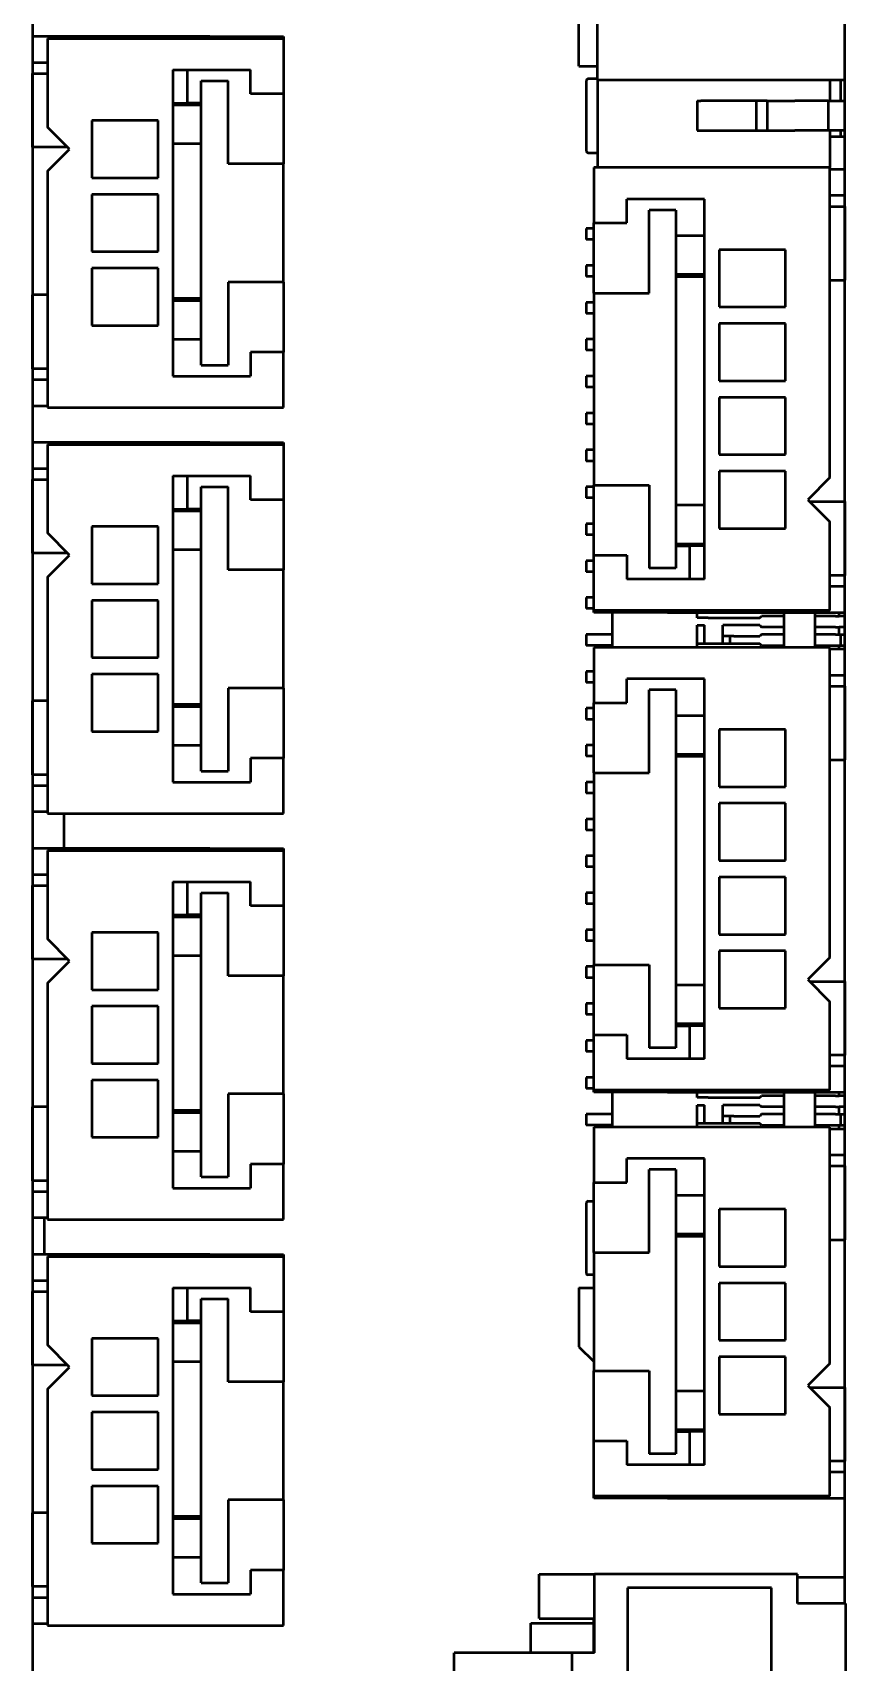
# Model space of a CAD drawing. Header units: millimetres. Extents: x 3118 to 4801, y 919 to 1849.
# Drawn here: x 3383.66 to 3405.68, y 1583.07 to 1627.24 of the extents above; entities that cross this region are included whole.
import ezdxf

# ---------------------------------------------------------------- set-up
doc = ezdxf.new("R2010")
doc.units = ezdxf.units.MM
doc.header["$LTSCALE"] = 1.8
doc.layers.add('외형선(ISO)', color=7, linetype='Continuous', lineweight=50)

msp = doc.modelspace()

# ---------------------------------------------------------------- linework, layer by layer
at = {"layer": '외형선(ISO)'}
for p, q in [((3383.66, 1640.527), (3383.66, 1550.527)), ((3405.66, 1584.667), (3405.66, 1640.527)), ((3398.96, 1625.957), (3398.96, 1630.527)), ((3398.46, 1626.327), (3398.46, 1628.477)), ((3385.46, 1627.127), (3383.66, 1627.127)), ((3384.06, 1627.077), (3384.06, 1624.677)), ((3384.06, 1627.077), (3390.46, 1627.077)), ((3388.46, 1627.127), (3385.46, 1627.127)), ((3385.46, 1627.077), (3385.46, 1627.127)), ((3388.46, 1627.127), (3390.46, 1627.127)), ((3388.46, 1627.077), (3388.46, 1627.127)), ((3390.46, 1627.127), (3390.46, 1627.077)), ((3390.46, 1627.077), (3390.46, 1625.577)), ((3383.66, 1626.427), (3384.06, 1626.427)), ((3383.66, 1624.127), (3383.66, 1626.127)), ((3383.66, 1626.127), (3384.06, 1626.127)), ((3387.46, 1626.227), (3387.46, 1617.927)), ((3387.46, 1626.227), (3389.56, 1626.227)), ((3387.86, 1625.327), (3387.86, 1626.227)), ((3389.56, 1625.577), (3389.56, 1626.227)), ((3398.46, 1626.327), (3398.96, 1626.327)), ((3388.23, 1618.227), (3388.23, 1625.927)), ((3388.23, 1625.927), (3388.96, 1625.927)), ((3388.96, 1623.677), (3388.96, 1625.927)), ((3398.66, 1625.932), (3398.66, 1624.032)), ((3398.96, 1625.982), (3398.71, 1625.982)), ((3398.96, 1625.957), (3398.96, 1623.577)), ((3398.96, 1625.957), (3405.66, 1625.957)), ((3405.26, 1625.957), (3405.26, 1625.387)), ((3405.56, 1625.387), (3405.56, 1625.932)), ((3387.46, 1625.327), (3387.86, 1625.327)), ((3387.46, 1625.277), (3388.23, 1625.277)), ((3388.23, 1625.327), (3387.86, 1625.327)), ((3390.46, 1625.577), (3389.56, 1625.577)), ((3390.46, 1625.577), (3390.46, 1623.677)), ((3401.66, 1625.387), (3401.76, 1625.387)), ((3401.66, 1625.387), (3401.66, 1624.587)), ((3403.26, 1625.387), (3401.76, 1625.387)), ((3403.56, 1625.387), (3403.26, 1625.387)), ((3403.26, 1625.387), (3403.26, 1624.587)), ((3403.56, 1625.387), (3404.31, 1625.387)), ((3403.56, 1625.387), (3403.56, 1624.587)), ((3405.21, 1625.387), (3404.31, 1625.387)), ((3405.21, 1625.387), (3405.66, 1625.387)), ((3405.21, 1625.387), (3405.21, 1624.587)), ((3385.26, 1624.852), (3385.26, 1623.302)), ((3387.06, 1624.852), (3385.26, 1624.852)), ((3387.06, 1623.302), (3387.06, 1624.852)), ((3384.66, 1624.077), (3384.06, 1624.677)), ((3401.66, 1624.587), (3401.76, 1624.587)), ((3401.76, 1624.587), (3403.26, 1624.587)), ((3403.26, 1624.587), (3403.56, 1624.587)), ((3403.56, 1624.587), (3404.31, 1624.587)), ((3405.21, 1624.587), (3404.31, 1624.587)), ((3405.66, 1624.587), (3405.21, 1624.587)), ((3405.26, 1624.587), (3405.26, 1623.577)), ((3405.26, 1624.417), (3405.66, 1624.417)), ((3405.56, 1624.417), (3405.56, 1624.587)), ((3384.61, 1624.127), (3383.66, 1624.127)), ((3384.06, 1623.477), (3384.66, 1624.077)), ((3387.46, 1624.227), (3388.23, 1624.227)), ((3398.71, 1623.982), (3398.96, 1623.982)), ((3384.06, 1623.477), (3384.06, 1617.077)), ((3390.46, 1623.677), (3388.96, 1623.677)), ((3390.46, 1620.477), (3390.46, 1623.677)), ((3405.26, 1623.577), (3398.86, 1623.577)), ((3398.86, 1623.577), (3398.86, 1622.077)), ((3405.26, 1615.177), (3405.26, 1623.577)), ((3405.66, 1623.527), (3405.26, 1623.527)), ((3385.26, 1623.302), (3387.06, 1623.302)), ((3385.26, 1622.852), (3385.26, 1621.302)), ((3387.06, 1622.852), (3385.26, 1622.852)), ((3387.06, 1621.302), (3387.06, 1622.852)), ((3401.86, 1622.727), (3399.76, 1622.727)), ((3399.76, 1622.077), (3399.76, 1622.727)), ((3401.86, 1612.427), (3401.86, 1622.727)), ((3405.26, 1622.827), (3405.66, 1622.827)), ((3405.26, 1622.527), (3405.66, 1622.527)), ((3405.66, 1622.527), (3405.66, 1620.527)), ((3398.86, 1620.177), (3398.86, 1622.077)), ((3398.86, 1622.077), (3399.76, 1622.077)), ((3400.36, 1620.177), (3400.36, 1622.427)), ((3401.09, 1622.427), (3400.36, 1622.427)), ((3401.09, 1622.427), (3401.09, 1612.727)), ((3398.86, 1621.927), (3398.66, 1621.927)), ((3398.66, 1621.927), (3398.66, 1621.627)), ((3398.86, 1621.627), (3398.66, 1621.627)), ((3401.86, 1621.727), (3401.09, 1621.727)), ((3385.26, 1621.302), (3387.06, 1621.302)), ((3404.06, 1621.352), (3402.26, 1621.352)), ((3402.26, 1621.352), (3402.26, 1619.802)), ((3404.06, 1619.802), (3404.06, 1621.352)), ((3385.26, 1620.852), (3385.26, 1619.302)), ((3387.06, 1620.852), (3385.26, 1620.852)), ((3387.06, 1619.302), (3387.06, 1620.852)), ((3398.86, 1620.927), (3398.66, 1620.927)), ((3398.66, 1620.927), (3398.66, 1620.627)), ((3388.96, 1620.477), (3388.96, 1618.227)), ((3390.46, 1620.477), (3388.96, 1620.477)), ((3390.46, 1620.477), (3390.46, 1618.577)), ((3398.86, 1620.627), (3398.66, 1620.627)), ((3401.86, 1620.677), (3401.09, 1620.677)), ((3401.09, 1620.627), (3401.86, 1620.627)), ((3405.26, 1620.527), (3405.66, 1620.527)), ((3383.66, 1618.127), (3383.66, 1620.127)), ((3384.06, 1620.127), (3383.66, 1620.127)), ((3388.23, 1620.027), (3387.46, 1620.027)), ((3387.46, 1619.977), (3388.23, 1619.977)), ((3398.86, 1619.927), (3398.66, 1619.927)), ((3398.66, 1619.927), (3398.66, 1619.627)), ((3398.86, 1620.177), (3400.36, 1620.177)), ((3398.86, 1620.177), (3398.86, 1614.977)), ((3398.86, 1619.627), (3398.66, 1619.627)), ((3402.26, 1619.802), (3404.06, 1619.802)), ((3385.26, 1619.302), (3387.06, 1619.302)), ((3404.06, 1619.352), (3402.26, 1619.352)), ((3402.26, 1619.352), (3402.26, 1617.802)), ((3404.06, 1617.802), (3404.06, 1619.352)), ((3387.46, 1618.927), (3388.23, 1618.927)), ((3390.46, 1618.577), (3389.56, 1618.577)), ((3389.56, 1618.577), (3389.56, 1617.927)), ((3390.46, 1617.077), (3390.46, 1618.577)), ((3398.86, 1618.927), (3398.66, 1618.927)), ((3398.66, 1618.927), (3398.66, 1618.627)), ((3398.86, 1618.627), (3398.66, 1618.627)), ((3384.06, 1618.127), (3383.66, 1618.127)), ((3388.23, 1618.227), (3388.96, 1618.227)), ((3384.06, 1617.827), (3383.66, 1617.827)), ((3387.46, 1617.927), (3389.56, 1617.927)), ((3398.86, 1617.927), (3398.66, 1617.927)), ((3398.66, 1617.927), (3398.66, 1617.627)), ((3402.26, 1617.802), (3404.06, 1617.802)), ((3398.86, 1617.627), (3398.66, 1617.627)), ((3402.26, 1617.352), (3402.26, 1615.802)), ((3404.06, 1617.352), (3402.26, 1617.352)), ((3404.06, 1615.802), (3404.06, 1617.352)), ((3383.66, 1617.127), (3384.06, 1617.127)), ((3384.06, 1617.077), (3390.46, 1617.077)), ((3398.86, 1616.927), (3398.66, 1616.927)), ((3398.66, 1616.927), (3398.66, 1616.627)), ((3398.86, 1616.627), (3398.66, 1616.627)), ((3385.46, 1616.127), (3383.66, 1616.127)), ((3384.06, 1616.077), (3384.06, 1613.677)), ((3384.06, 1616.077), (3390.46, 1616.077)), ((3388.46, 1616.127), (3385.46, 1616.127)), ((3385.46, 1616.077), (3385.46, 1616.127)), ((3388.46, 1616.127), (3390.46, 1616.127)), ((3388.46, 1616.077), (3388.46, 1616.127)), ((3390.46, 1616.127), (3390.46, 1616.077)), ((3390.46, 1616.077), (3390.46, 1614.577)), ((3398.86, 1615.927), (3398.66, 1615.927)), ((3398.66, 1615.927), (3398.66, 1615.627)), ((3398.86, 1615.627), (3398.66, 1615.627)), ((3402.26, 1615.802), (3404.06, 1615.802)), ((3383.66, 1615.427), (3384.06, 1615.427)), ((3383.66, 1613.127), (3383.66, 1615.127)), ((3383.66, 1615.127), (3384.06, 1615.127)), ((3387.46, 1615.227), (3387.46, 1606.927)), ((3387.46, 1615.227), (3389.56, 1615.227)), ((3387.86, 1614.327), (3387.86, 1615.227)), ((3389.56, 1614.577), (3389.56, 1615.227)), ((3402.26, 1615.352), (3402.26, 1613.802)), ((3404.06, 1615.352), (3402.26, 1615.352)), ((3404.06, 1613.802), (3404.06, 1615.352)), ((3405.26, 1615.177), (3404.66, 1614.577)), ((3388.23, 1607.227), (3388.23, 1614.927)), ((3388.23, 1614.927), (3388.96, 1614.927)), ((3388.96, 1612.677), (3388.96, 1614.927)), ((3390.46, 1614.577), (3389.56, 1614.577)), ((3390.46, 1614.577), (3390.46, 1612.677)), ((3398.86, 1614.927), (3398.66, 1614.927)), ((3398.66, 1614.927), (3398.66, 1614.627)), ((3398.86, 1614.627), (3398.66, 1614.627)), ((3398.86, 1613.077), (3398.86, 1614.977)), ((3398.86, 1614.977), (3400.36, 1614.977)), ((3400.36, 1614.977), (3400.36, 1612.727)), ((3404.66, 1614.577), (3405.26, 1613.977)), ((3387.46, 1614.327), (3387.86, 1614.327)), ((3387.46, 1614.277), (3388.23, 1614.277)), ((3388.23, 1614.327), (3387.86, 1614.327)), ((3401.86, 1614.427), (3401.09, 1614.427)), ((3404.71, 1614.527), (3405.66, 1614.527)), ((3405.66, 1614.527), (3405.66, 1612.527)), ((3384.66, 1613.077), (3384.06, 1613.677)), ((3385.26, 1613.852), (3385.26, 1612.302)), ((3387.06, 1613.852), (3385.26, 1613.852)), ((3387.06, 1612.302), (3387.06, 1613.852)), ((3398.86, 1613.927), (3398.66, 1613.927)), ((3398.66, 1613.927), (3398.66, 1613.627)), ((3402.26, 1613.802), (3404.06, 1613.802)), ((3405.26, 1611.577), (3405.26, 1613.977)), ((3387.46, 1613.227), (3388.23, 1613.227)), ((3398.86, 1613.627), (3398.66, 1613.627)), ((3401.86, 1613.377), (3401.09, 1613.377)), ((3401.09, 1613.327), (3401.46, 1613.327)), ((3401.86, 1613.327), (3401.46, 1613.327)), ((3401.46, 1613.327), (3401.46, 1612.427)), ((3384.61, 1613.127), (3383.66, 1613.127)), ((3384.06, 1612.477), (3384.66, 1613.077)), ((3398.86, 1612.927), (3398.66, 1612.927)), ((3398.66, 1612.927), (3398.66, 1612.627)), ((3398.86, 1613.077), (3399.76, 1613.077)), ((3398.86, 1611.577), (3398.86, 1613.077)), ((3399.76, 1613.077), (3399.76, 1612.427)), ((3384.06, 1612.477), (3384.06, 1606.077)), ((3390.46, 1612.677), (3388.96, 1612.677)), ((3390.46, 1609.477), (3390.46, 1612.677)), ((3398.86, 1612.627), (3398.66, 1612.627)), ((3401.86, 1612.427), (3399.76, 1612.427)), ((3401.09, 1612.727), (3400.36, 1612.727)), ((3405.66, 1612.527), (3405.26, 1612.527)), ((3385.26, 1612.302), (3387.06, 1612.302)), ((3398.86, 1611.927), (3398.66, 1611.927)), ((3398.66, 1611.927), (3398.66, 1611.627)), ((3405.66, 1612.227), (3405.26, 1612.227)), ((3385.26, 1611.852), (3385.26, 1610.302)), ((3387.06, 1611.852), (3385.26, 1611.852)), ((3387.06, 1610.302), (3387.06, 1611.852)), ((3398.86, 1611.627), (3398.66, 1611.627)), ((3398.86, 1611.527), (3398.86, 1611.577)), ((3405.26, 1611.577), (3398.86, 1611.577)), ((3400.86, 1611.527), (3398.86, 1611.527)), ((3399.36, 1611.527), (3399.36, 1610.577)), ((3400.86, 1611.577), (3400.86, 1611.527)), ((3400.86, 1611.527), (3403.86, 1611.527)), ((3401.66, 1611.377), (3401.66, 1611.527)), ((3403.86, 1611.577), (3403.86, 1611.527)), ((3403.86, 1611.527), (3405.66, 1611.527)), ((3404.01, 1611.527), (3404.01, 1610.577)), ((3404.86, 1610.577), (3404.86, 1611.527)), ((3405.51, 1611.427), (3405.51, 1611.527)), ((3401.96, 1611.377), (3401.66, 1611.377)), ((3401.66, 1610.677), (3401.66, 1611.177)), ((3401.66, 1611.177), (3401.86, 1611.177)), ((3401.86, 1610.677), (3401.86, 1611.177)), ((3401.96, 1611.377), (3403.36, 1611.377)), ((3402.36, 1610.877), (3402.36, 1611.177)), ((3402.66, 1611.177), (3402.36, 1611.177)), ((3403.36, 1611.177), (3402.66, 1611.177)), ((3403.36, 1611.377), (3403.41, 1611.427)), ((3403.36, 1611.177), (3403.41, 1611.127)), ((3404.01, 1611.427), (3403.41, 1611.427)), ((3404.01, 1611.127), (3403.41, 1611.127)), ((3405.41, 1611.427), (3404.86, 1611.427)), ((3405.41, 1611.127), (3404.86, 1611.127)), ((3405.41, 1611.427), (3405.51, 1611.427)), ((3405.41, 1611.127), (3405.51, 1611.127)), ((3405.66, 1611.427), (3405.51, 1611.427)), ((3405.66, 1611.127), (3405.51, 1611.127)), ((3405.51, 1610.927), (3405.51, 1611.127)), ((3399.36, 1610.927), (3398.66, 1610.927)), ((3398.66, 1610.927), (3398.66, 1610.627)), ((3399.36, 1610.627), (3398.66, 1610.627)), ((3405.26, 1610.577), (3398.86, 1610.577)), ((3398.86, 1610.577), (3398.86, 1609.077)), ((3401.66, 1610.577), (3401.66, 1610.677)), ((3401.96, 1610.677), (3401.66, 1610.677)), ((3403.36, 1610.677), (3401.96, 1610.677)), ((3402.36, 1610.677), (3402.36, 1610.877)), ((3402.66, 1610.877), (3402.36, 1610.877)), ((3402.56, 1610.677), (3402.56, 1610.877)), ((3402.66, 1610.877), (3403.363, 1610.877)), ((3403.41, 1610.627), (3403.36, 1610.677)), ((3403.41, 1610.927), (3403.363, 1610.877)), ((3404.01, 1610.927), (3403.41, 1610.927)), ((3403.41, 1610.627), (3404.01, 1610.627)), ((3405.41, 1610.927), (3404.86, 1610.927)), ((3404.86, 1610.627), (3405.41, 1610.627)), ((3405.26, 1602.177), (3405.26, 1610.577)), ((3405.41, 1610.927), (3405.51, 1610.927)), ((3405.41, 1610.627), (3405.51, 1610.627)), ((3405.51, 1610.927), (3405.66, 1610.927)), ((3405.51, 1610.627), (3405.66, 1610.627)), ((3405.51, 1610.527), (3405.51, 1610.627)), ((3405.56, 1610.627), (3405.56, 1610.927)), ((3385.26, 1610.302), (3387.06, 1610.302)), ((3405.66, 1610.527), (3405.26, 1610.527)), ((3385.26, 1609.852), (3385.26, 1608.302)), ((3387.06, 1609.852), (3385.26, 1609.852)), ((3387.06, 1608.302), (3387.06, 1609.852)), ((3398.86, 1609.927), (3398.66, 1609.927)), ((3398.66, 1609.927), (3398.66, 1609.627)), ((3401.86, 1609.727), (3399.76, 1609.727)), ((3399.76, 1609.077), (3399.76, 1609.727)), ((3401.86, 1599.427), (3401.86, 1609.727)), ((3405.26, 1609.827), (3405.66, 1609.827)), ((3388.96, 1609.477), (3388.96, 1607.227)), ((3390.46, 1609.477), (3388.96, 1609.477)), ((3390.46, 1609.477), (3390.46, 1607.577)), ((3398.86, 1609.627), (3398.66, 1609.627)), ((3400.36, 1607.177), (3400.36, 1609.427)), ((3401.09, 1609.427), (3400.36, 1609.427)), ((3401.09, 1609.427), (3401.09, 1599.727)), ((3405.26, 1609.527), (3405.66, 1609.527)), ((3405.66, 1609.527), (3405.66, 1607.527)), ((3383.66, 1607.127), (3383.66, 1609.127)), ((3384.06, 1609.127), (3383.66, 1609.127)), ((3388.23, 1609.027), (3387.46, 1609.027)), ((3387.46, 1608.977), (3388.23, 1608.977)), ((3398.86, 1608.927), (3398.66, 1608.927)), ((3398.66, 1608.927), (3398.66, 1608.627)), ((3398.86, 1607.177), (3398.86, 1609.077)), ((3398.86, 1609.077), (3399.76, 1609.077)), ((3398.86, 1608.627), (3398.66, 1608.627)), ((3401.86, 1608.727), (3401.09, 1608.727)), ((3385.26, 1608.302), (3387.06, 1608.302)), ((3387.46, 1607.927), (3388.23, 1607.927)), ((3398.86, 1607.927), (3398.66, 1607.927)), ((3398.66, 1607.927), (3398.66, 1607.627)), ((3404.06, 1608.352), (3402.26, 1608.352)), ((3402.26, 1608.352), (3402.26, 1606.802)), ((3404.06, 1606.802), (3404.06, 1608.352)), ((3390.46, 1607.577), (3389.56, 1607.577)), ((3389.56, 1607.577), (3389.56, 1606.927)), ((3390.46, 1606.077), (3390.46, 1607.577)), ((3398.86, 1607.627), (3398.66, 1607.627)), ((3401.86, 1607.677), (3401.09, 1607.677)), ((3401.09, 1607.627), (3401.86, 1607.627)), ((3405.26, 1607.527), (3405.66, 1607.527)), ((3384.06, 1607.127), (3383.66, 1607.127)), ((3388.23, 1607.227), (3388.96, 1607.227)), ((3398.86, 1607.177), (3400.36, 1607.177)), ((3398.86, 1607.177), (3398.86, 1601.977)), ((3384.06, 1606.827), (3383.66, 1606.827)), ((3387.46, 1606.927), (3389.56, 1606.927)), ((3398.86, 1606.927), (3398.66, 1606.927)), ((3398.66, 1606.927), (3398.66, 1606.627)), ((3398.86, 1606.627), (3398.66, 1606.627)), ((3402.26, 1606.802), (3404.06, 1606.802)), ((3404.06, 1606.352), (3402.26, 1606.352)), ((3402.26, 1606.352), (3402.26, 1604.802)), ((3404.06, 1604.802), (3404.06, 1606.352)), ((3383.66, 1606.127), (3384.06, 1606.127)), ((3384.06, 1606.077), (3390.46, 1606.077)), ((3384.51, 1606.077), (3384.51, 1605.127)), ((3398.86, 1605.927), (3398.66, 1605.927)), ((3398.66, 1605.927), (3398.66, 1605.627)), ((3398.86, 1605.627), (3398.66, 1605.627)), ((3385.46, 1605.127), (3383.66, 1605.127)), ((3384.06, 1605.077), (3384.06, 1602.677)), ((3384.06, 1605.077), (3390.46, 1605.077)), ((3388.46, 1605.127), (3385.46, 1605.127)), ((3385.46, 1605.077), (3385.46, 1605.127)), ((3388.46, 1605.127), (3390.46, 1605.127)), ((3388.46, 1605.077), (3388.46, 1605.127)), ((3390.46, 1605.127), (3390.46, 1605.077)), ((3390.46, 1605.077), (3390.46, 1603.577)), ((3398.86, 1604.927), (3398.66, 1604.927)), ((3398.66, 1604.927), (3398.66, 1604.627)), ((3383.66, 1604.427), (3384.06, 1604.427)), ((3398.86, 1604.627), (3398.66, 1604.627)), ((3402.26, 1604.802), (3404.06, 1604.802)), ((3383.66, 1602.127), (3383.66, 1604.127)), ((3383.66, 1604.127), (3384.06, 1604.127)), ((3387.46, 1604.227), (3387.46, 1595.927)), ((3387.46, 1604.227), (3389.56, 1604.227)), ((3387.86, 1603.327), (3387.86, 1604.227)), ((3389.56, 1603.577), (3389.56, 1604.227)), ((3402.26, 1604.352), (3402.26, 1602.802)), ((3404.06, 1604.352), (3402.26, 1604.352)), ((3404.06, 1602.802), (3404.06, 1604.352)), ((3388.23, 1596.227), (3388.23, 1603.927)), ((3388.23, 1603.927), (3388.96, 1603.927)), ((3388.96, 1601.677), (3388.96, 1603.927)), ((3390.46, 1603.577), (3389.56, 1603.577)), ((3390.46, 1603.577), (3390.46, 1601.677)), ((3398.86, 1603.927), (3398.66, 1603.927)), ((3398.66, 1603.927), (3398.66, 1603.627)), ((3398.86, 1603.627), (3398.66, 1603.627)), ((3387.46, 1603.327), (3387.86, 1603.327)), ((3387.46, 1603.277), (3388.23, 1603.277)), ((3388.23, 1603.327), (3387.86, 1603.327)), ((3384.66, 1602.077), (3384.06, 1602.677)), ((3385.26, 1602.852), (3385.26, 1601.302)), ((3387.06, 1602.852), (3385.26, 1602.852)), ((3387.06, 1601.302), (3387.06, 1602.852)), ((3398.86, 1602.927), (3398.66, 1602.927)), ((3398.66, 1602.927), (3398.66, 1602.627)), ((3398.86, 1602.627), (3398.66, 1602.627)), ((3402.26, 1602.802), (3404.06, 1602.802)), ((3387.46, 1602.227), (3388.23, 1602.227)), ((3402.26, 1602.352), (3402.26, 1600.802)), ((3404.06, 1602.352), (3402.26, 1602.352)), ((3404.06, 1600.802), (3404.06, 1602.352)), ((3384.61, 1602.127), (3383.66, 1602.127)), ((3384.06, 1601.477), (3384.66, 1602.077)), ((3398.86, 1601.927), (3398.66, 1601.927)), ((3398.66, 1601.927), (3398.66, 1601.627)), ((3398.86, 1600.077), (3398.86, 1601.977)), ((3398.86, 1601.977), (3400.36, 1601.977)), ((3400.36, 1601.977), (3400.36, 1599.727)), ((3405.26, 1602.177), (3404.66, 1601.577)), ((3384.06, 1601.477), (3384.06, 1595.077)), ((3385.26, 1601.302), (3387.06, 1601.302)), ((3390.46, 1601.677), (3388.96, 1601.677)), ((3390.46, 1598.477), (3390.46, 1601.677)), ((3398.86, 1601.627), (3398.66, 1601.627)), ((3401.86, 1601.427), (3401.09, 1601.427)), ((3404.66, 1601.577), (3405.26, 1600.977)), ((3404.71, 1601.527), (3405.66, 1601.527)), ((3405.66, 1601.527), (3405.66, 1599.527)), ((3398.86, 1600.927), (3398.66, 1600.927)), ((3398.66, 1600.927), (3398.66, 1600.627)), ((3405.26, 1598.577), (3405.26, 1600.977)), ((3385.26, 1600.852), (3385.26, 1599.302)), ((3387.06, 1600.852), (3385.26, 1600.852)), ((3387.06, 1599.302), (3387.06, 1600.852)), ((3398.86, 1600.627), (3398.66, 1600.627)), ((3402.26, 1600.802), (3404.06, 1600.802)), ((3398.86, 1600.077), (3399.76, 1600.077)), ((3398.86, 1598.577), (3398.86, 1600.077)), ((3399.76, 1600.077), (3399.76, 1599.427)), ((3401.86, 1600.377), (3401.09, 1600.377)), ((3401.09, 1600.327), (3401.46, 1600.327)), ((3401.86, 1600.327), (3401.46, 1600.327)), ((3401.46, 1600.327), (3401.46, 1599.427)), ((3398.86, 1599.927), (3398.66, 1599.927)), ((3398.66, 1599.927), (3398.66, 1599.627)), ((3398.86, 1599.627), (3398.66, 1599.627)), ((3401.09, 1599.727), (3400.36, 1599.727)), ((3385.26, 1599.302), (3387.06, 1599.302)), ((3401.86, 1599.427), (3399.76, 1599.427)), ((3405.66, 1599.527), (3405.26, 1599.527)), ((3405.66, 1599.227), (3405.26, 1599.227)), ((3385.26, 1598.852), (3385.26, 1597.302)), ((3387.06, 1598.852), (3385.26, 1598.852)), ((3387.06, 1597.302), (3387.06, 1598.852)), ((3398.86, 1598.927), (3398.66, 1598.927)), ((3398.66, 1598.927), (3398.66, 1598.627)), ((3388.96, 1598.477), (3388.96, 1596.227)), ((3390.46, 1598.477), (3388.96, 1598.477)), ((3390.46, 1598.477), (3390.46, 1596.577)), ((3398.86, 1598.627), (3398.66, 1598.627)), ((3398.86, 1598.527), (3398.86, 1598.577)), ((3405.26, 1598.577), (3398.86, 1598.577)), ((3400.86, 1598.527), (3398.86, 1598.527)), ((3399.36, 1598.527), (3399.36, 1597.577)), ((3400.86, 1598.577), (3400.86, 1598.527)), ((3400.86, 1598.527), (3403.86, 1598.527)), ((3401.66, 1598.377), (3401.66, 1598.527)), ((3401.96, 1598.377), (3401.66, 1598.377)), ((3401.96, 1598.377), (3403.36, 1598.377)), ((3403.36, 1598.377), (3403.41, 1598.427)), ((3404.01, 1598.427), (3403.41, 1598.427)), ((3403.86, 1598.577), (3403.86, 1598.527)), ((3403.86, 1598.527), (3405.66, 1598.527)), ((3404.01, 1598.527), (3404.01, 1597.577)), ((3404.86, 1597.577), (3404.86, 1598.527)), ((3405.41, 1598.427), (3404.86, 1598.427)), ((3405.41, 1598.427), (3405.51, 1598.427)), ((3405.51, 1598.427), (3405.51, 1598.527)), ((3405.66, 1598.427), (3405.51, 1598.427)), ((3383.66, 1596.127), (3383.66, 1598.127)), ((3384.06, 1598.127), (3383.66, 1598.127)), ((3388.23, 1598.027), (3387.46, 1598.027)), ((3387.46, 1597.977), (3388.23, 1597.977)), ((3399.36, 1597.927), (3398.66, 1597.927)), ((3398.66, 1597.927), (3398.66, 1597.627)), ((3401.66, 1597.677), (3401.66, 1598.177)), ((3401.66, 1598.177), (3401.86, 1598.177)), ((3401.86, 1597.677), (3401.86, 1598.177)), ((3402.66, 1598.177), (3402.36, 1598.177)), ((3402.36, 1597.877), (3402.36, 1598.177)), ((3402.66, 1597.877), (3402.36, 1597.877)), ((3402.36, 1597.677), (3402.36, 1597.877)), ((3402.56, 1597.677), (3402.56, 1597.877)), ((3403.36, 1598.177), (3402.66, 1598.177)), ((3402.66, 1597.877), (3403.363, 1597.877)), ((3403.36, 1598.177), (3403.41, 1598.127)), ((3403.41, 1597.927), (3403.363, 1597.877)), ((3404.01, 1598.127), (3403.41, 1598.127)), ((3404.01, 1597.927), (3403.41, 1597.927)), ((3405.41, 1598.127), (3404.86, 1598.127)), ((3405.41, 1597.927), (3404.86, 1597.927)), ((3405.41, 1598.127), (3405.51, 1598.127)), ((3405.41, 1597.927), (3405.51, 1597.927)), ((3405.66, 1598.127), (3405.51, 1598.127)), ((3405.51, 1597.927), (3405.51, 1598.127)), ((3405.51, 1597.927), (3405.66, 1597.927)), ((3405.56, 1597.627), (3405.56, 1597.927)), ((3399.36, 1597.627), (3398.66, 1597.627)), ((3405.26, 1597.577), (3398.86, 1597.577)), ((3398.86, 1597.577), (3398.86, 1596.077)), ((3401.66, 1597.577), (3401.66, 1597.677)), ((3401.96, 1597.677), (3401.66, 1597.677)), ((3403.36, 1597.677), (3401.96, 1597.677)), ((3403.41, 1597.627), (3403.36, 1597.677)), ((3403.41, 1597.627), (3404.01, 1597.627)), ((3404.86, 1597.627), (3405.41, 1597.627)), ((3405.26, 1591.177), (3405.26, 1597.577)), ((3405.66, 1597.527), (3405.26, 1597.527)), ((3405.41, 1597.627), (3405.51, 1597.627)), ((3405.51, 1597.627), (3405.66, 1597.627)), ((3405.51, 1597.527), (3405.51, 1597.627)), ((3385.26, 1597.302), (3387.06, 1597.302)), ((3387.46, 1596.927), (3388.23, 1596.927)), ((3390.46, 1596.577), (3389.56, 1596.577)), ((3389.56, 1596.577), (3389.56, 1595.927)), ((3390.46, 1595.077), (3390.46, 1596.577)), ((3399.76, 1596.077), (3399.76, 1596.727)), ((3401.86, 1596.727), (3399.76, 1596.727)), ((3401.86, 1588.427), (3401.86, 1596.727)), ((3405.26, 1596.827), (3405.66, 1596.827)), ((3405.26, 1596.527), (3405.66, 1596.527)), ((3405.66, 1596.527), (3405.66, 1594.527)), ((3384.06, 1596.127), (3383.66, 1596.127)), ((3388.23, 1596.227), (3388.96, 1596.227)), ((3398.86, 1594.177), (3398.86, 1596.077)), ((3398.86, 1596.077), (3399.76, 1596.077)), ((3400.36, 1594.177), (3400.36, 1596.427)), ((3401.09, 1596.427), (3400.36, 1596.427)), ((3401.09, 1596.427), (3401.09, 1588.727)), ((3384.06, 1595.827), (3383.66, 1595.827)), ((3387.46, 1595.927), (3389.56, 1595.927)), ((3398.71, 1595.572), (3398.86, 1595.572)), ((3401.86, 1595.727), (3401.09, 1595.727)), ((3383.66, 1595.127), (3384.06, 1595.127)), ((3383.98, 1594.127), (3383.98, 1595.127)), ((3398.66, 1595.522), (3398.66, 1593.622)), ((3404.06, 1595.352), (3402.26, 1595.352)), ((3402.26, 1595.352), (3402.26, 1593.802)), ((3404.06, 1593.802), (3404.06, 1595.352)), ((3384.06, 1595.077), (3390.46, 1595.077)), ((3401.86, 1594.677), (3401.09, 1594.677)), ((3401.09, 1594.627), (3401.86, 1594.627)), ((3405.26, 1594.527), (3405.66, 1594.527)), ((3385.46, 1594.127), (3383.66, 1594.127)), ((3384.06, 1594.077), (3384.06, 1591.677)), ((3384.06, 1594.077), (3390.46, 1594.077)), ((3388.46, 1594.127), (3385.46, 1594.127)), ((3385.46, 1594.077), (3385.46, 1594.127)), ((3388.46, 1594.127), (3390.46, 1594.127)), ((3388.46, 1594.077), (3388.46, 1594.127)), ((3390.46, 1594.127), (3390.46, 1594.077)), ((3390.46, 1594.077), (3390.46, 1592.577)), ((3398.86, 1594.177), (3400.36, 1594.177)), ((3398.86, 1594.177), (3398.86, 1590.977)), ((3402.26, 1593.802), (3404.06, 1593.802)), ((3383.66, 1593.427), (3384.06, 1593.427)), ((3398.86, 1593.572), (3398.71, 1593.572)), ((3402.26, 1593.352), (3402.26, 1591.802)), ((3404.06, 1593.352), (3402.26, 1593.352)), ((3404.06, 1591.802), (3404.06, 1593.352)), ((3383.66, 1591.127), (3383.66, 1593.127)), ((3383.66, 1593.127), (3384.06, 1593.127)), ((3387.46, 1593.227), (3387.46, 1584.927)), ((3387.46, 1593.227), (3389.56, 1593.227)), ((3387.86, 1592.327), (3387.86, 1593.227)), ((3388.23, 1585.227), (3388.23, 1592.927)), ((3388.23, 1592.927), (3388.96, 1592.927)), ((3388.96, 1590.677), (3388.96, 1592.927)), ((3389.56, 1592.577), (3389.56, 1593.227)), ((3398.46, 1593.227), (3398.86, 1593.227)), ((3398.46, 1593.227), (3398.46, 1591.627)), ((3390.46, 1592.577), (3389.56, 1592.577)), ((3390.46, 1592.577), (3390.46, 1590.677)), ((3387.46, 1592.327), (3387.86, 1592.327)), ((3387.46, 1592.277), (3388.23, 1592.277)), ((3388.23, 1592.327), (3387.86, 1592.327)), ((3384.66, 1591.077), (3384.06, 1591.677)), ((3385.26, 1591.852), (3385.26, 1590.302)), ((3387.06, 1591.852), (3385.26, 1591.852)), ((3387.06, 1590.302), (3387.06, 1591.852)), ((3398.46, 1591.627), (3398.86, 1591.227)), ((3402.26, 1591.802), (3404.06, 1591.802)), ((3387.46, 1591.227), (3388.23, 1591.227)), ((3402.26, 1591.352), (3402.26, 1589.802)), ((3404.06, 1591.352), (3402.26, 1591.352)), ((3404.06, 1589.802), (3404.06, 1591.352)), ((3405.26, 1591.177), (3404.66, 1590.577)), ((3384.61, 1591.127), (3383.66, 1591.127)), ((3384.06, 1590.477), (3384.66, 1591.077)), ((3398.86, 1589.077), (3398.86, 1590.977)), ((3398.86, 1590.977), (3400.36, 1590.977)), ((3400.36, 1590.977), (3400.36, 1588.727)), ((3384.06, 1590.477), (3384.06, 1584.077)), ((3385.26, 1590.302), (3387.06, 1590.302)), ((3390.46, 1590.677), (3388.96, 1590.677)), ((3390.46, 1587.477), (3390.46, 1590.677)), ((3401.86, 1590.427), (3401.09, 1590.427)), ((3404.66, 1590.577), (3405.26, 1589.977)), ((3404.71, 1590.527), (3405.66, 1590.527)), ((3405.66, 1590.527), (3405.66, 1588.527)), ((3385.26, 1589.852), (3385.26, 1588.302)), ((3387.06, 1589.852), (3385.26, 1589.852)), ((3387.06, 1588.302), (3387.06, 1589.852)), ((3405.26, 1587.577), (3405.26, 1589.977)), ((3401.86, 1589.377), (3401.09, 1589.377)), ((3402.26, 1589.802), (3404.06, 1589.802)), ((3398.86, 1589.077), (3399.76, 1589.077)), ((3398.86, 1587.577), (3398.86, 1589.077)), ((3399.76, 1589.077), (3399.76, 1588.427)), ((3401.09, 1589.327), (3401.46, 1589.327)), ((3401.86, 1589.327), (3401.46, 1589.327)), ((3401.46, 1589.327), (3401.46, 1588.427)), ((3401.09, 1588.727), (3400.36, 1588.727)), ((3405.66, 1588.527), (3405.26, 1588.527)), ((3385.26, 1588.302), (3387.06, 1588.302)), ((3401.86, 1588.427), (3399.76, 1588.427)), ((3405.66, 1588.227), (3405.26, 1588.227)), ((3385.26, 1587.852), (3385.26, 1586.302)), ((3387.06, 1587.852), (3385.26, 1587.852)), ((3387.06, 1586.302), (3387.06, 1587.852)), ((3388.96, 1587.477), (3388.96, 1585.227)), ((3390.46, 1587.477), (3388.96, 1587.477)), ((3390.46, 1587.477), (3390.46, 1585.577)), ((3398.86, 1587.527), (3398.86, 1587.577)), ((3405.26, 1587.577), (3398.86, 1587.577)), ((3400.86, 1587.527), (3398.86, 1587.527)), ((3400.86, 1587.577), (3400.86, 1587.527)), ((3400.86, 1587.527), (3403.86, 1587.527)), ((3403.86, 1587.577), (3403.86, 1587.527)), ((3403.86, 1587.527), (3405.66, 1587.527)), ((3383.66, 1585.127), (3383.66, 1587.127)), ((3384.06, 1587.127), (3383.66, 1587.127)), ((3388.23, 1587.027), (3387.46, 1587.027)), ((3387.46, 1586.977), (3388.23, 1586.977)), ((3385.26, 1586.302), (3387.06, 1586.302)), ((3387.46, 1585.927), (3388.23, 1585.927)), ((3390.46, 1585.577), (3389.56, 1585.577)), ((3389.56, 1585.577), (3389.56, 1584.927)), ((3390.46, 1584.077), (3390.46, 1585.577)), ((3397.38, 1585.467), (3398.88, 1585.467)), ((3397.38, 1584.267), (3397.38, 1585.467)), ((3404.38, 1585.467), (3398.88, 1585.467)), ((3398.88, 1583.337), (3398.88, 1585.467)), ((3404.38, 1584.667), (3404.38, 1585.467)), ((3384.06, 1585.127), (3383.66, 1585.127)), ((3388.23, 1585.227), (3388.96, 1585.227)), ((3399.78, 1585.092), (3399.78, 1581.942)), ((3403.68, 1585.092), (3399.78, 1585.092)), ((3403.68, 1581.942), (3403.68, 1585.092)), ((3404.38, 1585.387), (3405.66, 1585.387)), ((3384.06, 1584.827), (3383.66, 1584.827)), ((3387.46, 1584.927), (3389.56, 1584.927)), ((3405.68, 1584.667), (3404.38, 1584.667)), ((3405.68, 1584.667), (3405.68, 1578.407)), ((3383.66, 1584.127), (3384.06, 1584.127)), ((3384.06, 1584.077), (3390.46, 1584.077)), ((3397.16, 1584.137), (3398.86, 1584.137)), ((3397.16, 1583.337), (3397.16, 1584.137)), ((3397.38, 1584.267), (3398.88, 1584.267)), ((3398.86, 1584.137), (3398.86, 1584.267)), ((3398.86, 1583.337), (3398.86, 1584.137)), ((3398.28, 1583.337), (3395.08, 1583.337)), ((3395.08, 1579.737), (3395.08, 1583.337)), ((3398.88, 1583.337), (3398.28, 1583.337)), ((3398.28, 1579.737), (3398.28, 1583.337))]:
    msp.add_line(p, q, dxfattribs=at)
for centre, start, end in [((3398.71, 1625.932), 90, 180), ((3405.51, 1625.932), 0, 30), ((3398.71, 1624.032), 180, 270), ((3398.71, 1595.522), 90, 180), ((3398.71, 1593.622), 180, 270)]:
    msp.add_arc(centre, 0.05, start, end, dxfattribs=at)

doc.saveas('drawing.dxf')
